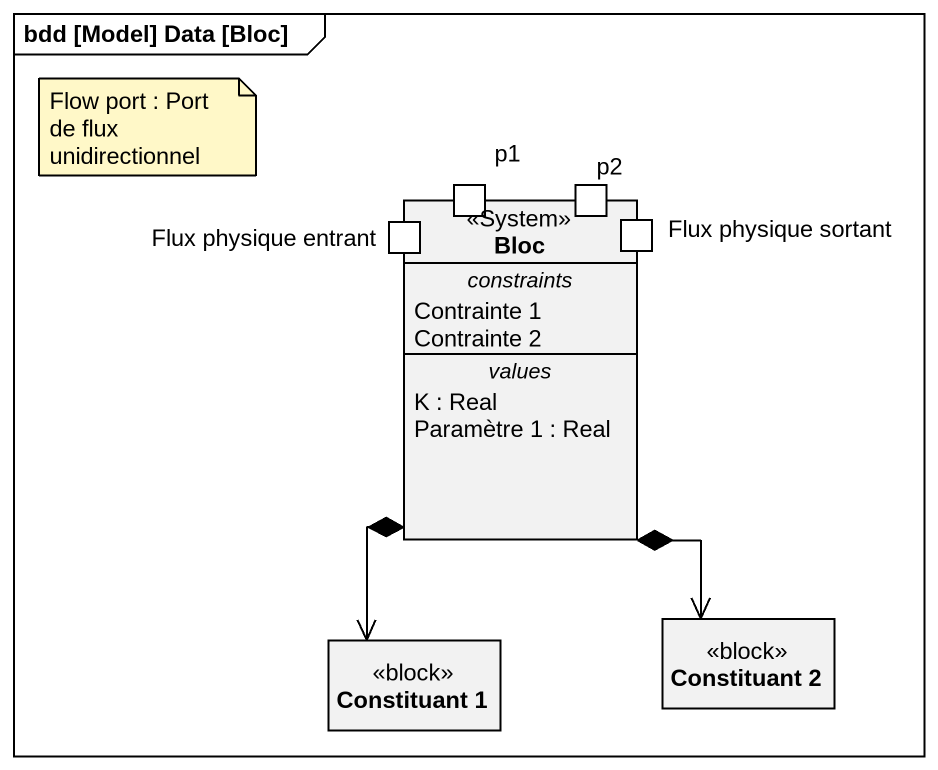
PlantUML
@startuml
mainframe bdd [Model] Data [Bloc]
hide circle
hide empty members
class Bloc <<System>> {
  -- constraints --
  Contrainte 1
  Contrainte 2
  -- values --
  K : Real
  Paramètre 1 : Real
  -- ports --
  Flux physique sortant
  Flux physique entrant
  p1
  p2
}
class "Constituant 1" as Constituant_1 <<block>>
class "Constituant 2" as Constituant_2 <<block>>
Bloc *--> Constituant_1
Bloc *--> Constituant_2
note as N1
  Flow port : Port de flux unidirectionnel
end note
@enduml
